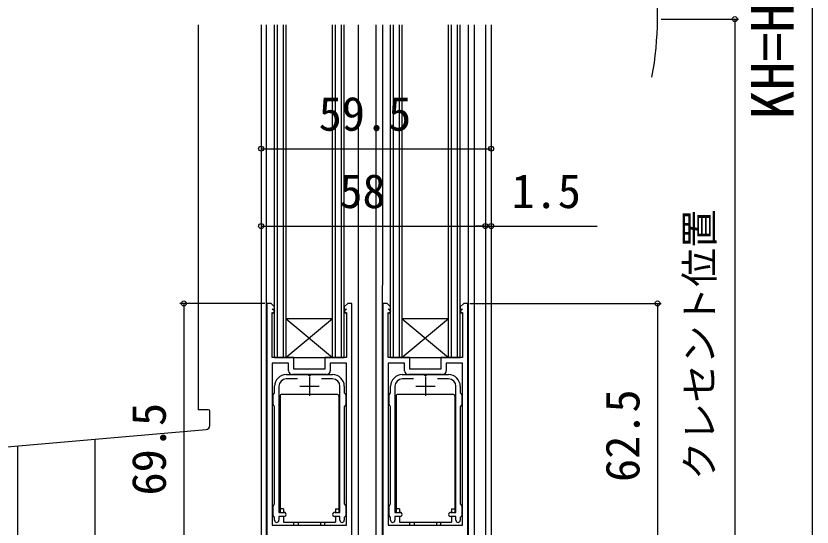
# Model space of a CAD drawing. Units: millimetres, scale not verified. Extents: x -525 to 525, y -780 to 776.
# Drawn here: x -285.7 to -79.8, y 128.8 to 260.9 of the extents above; entities that cross this region are included whole.
import ezdxf
from ezdxf.enums import TextEntityAlignment as Align

# ---------------------------------------------------------------- set-up
doc = ezdxf.new("R2010")
doc.units = ezdxf.units.MM
doc.header["$LTSCALE"] = 4
for name, color, linetype in [('0-2_YKK_11', 7, 'Continuous'), ('0-3_YKK_12', 2, 'Continuous'), ('0-4_YKK_13', 4, 'Continuous'), ('0-6_YKK_D', 6, 'Continuous')]:
    doc.layers.add(name, color=color, linetype=linetype)
doc.styles.add('ＭＳ ゴシック', font='')
doc.styles.get('ＭＳ ゴシック').set_extended_font_data('MS Gothic')

msp = doc.modelspace()

# ---------------------------------------------------------------- linework, layer by layer
at = {"layer": '0-2_YKK_11'}
for p, q in [((-212.913, 167.1), (-215.8, 167.1)), ((-205.4, 168.2), (-214.2, 168.2)), ((-209.8, 167.7), (-209.8, 162.7)), ((-203.8, 167.1), (-206.687, 167.1)), ((-182.913, 167.1), (-185.8, 167.1)), ((-175.4, 168.2), (-184.2, 168.2)), ((-179.8, 167.7), (-179.8, 162.7)), ((-173.8, 167.1), (-176.687, 167.1)), ((-212.3, 165.2), (-207.3, 165.2)), ((-182.3, 165.2), (-177.3, 165.2))]:
    msp.add_line(p, q, dxfattribs=at)
for points in [[(-198.8, 117.1), (-198.8, 186.6), (-199.9, 186.6), (-200.8, 185.7), (-200.8, 185.1), (-200.2, 185.1), (-200.853, 184.635), (-200.447, 184.065), (-200.2, 184.241), (-200.2, 172.6), (-205.8, 172.6), (-205.8, 169.6), (-213.8, 169.6), (-213.8, 172.6), (-219.4, 172.6), (-219.4, 184.241), (-219.153, 184.065), (-218.747, 184.635), (-219.4, 185.1), (-218.8, 185.1), (-218.8, 185.7), (-219.7, 186.6), (-220.8, 186.6), (-220.8, 117.1)], [(-168.8, 117.1), (-168.8, 186.6), (-169.9, 186.6), (-170.8, 185.7), (-170.8, 185.1), (-170.2, 185.1), (-170.853, 184.635), (-170.447, 184.065), (-170.2, 184.241), (-170.2, 172.6), (-175.8, 172.6), (-175.8, 169.6), (-183.8, 169.6), (-183.8, 172.6), (-189.4, 172.6), (-189.4, 184.241), (-189.153, 184.065), (-188.747, 184.635), (-189.4, 185.1), (-188.8, 185.1), (-188.8, 185.7), (-189.7, 186.6), (-190.8, 186.6), (-190.8, 117.1)], [(-219.4, 171.2), (-219.4, 129.3), (-200.2, 129.3), (-200.2, 171.2), (-204.4, 171.2), (-204.4, 169.2)], [(-215.2, 169.2), (-215.2, 171.2), (-219.4, 171.2)], [(-189.4, 171.2), (-189.4, 129.3), (-170.2, 129.3), (-170.2, 171.2), (-174.4, 171.2), (-174.4, 169.2)], [(-185.2, 169.2), (-185.2, 171.2), (-189.4, 171.2)], [(-215.8, 168.2), (-210.258, 168.2), (-210.075, 168.08), (-209.525, 168.08), (-209.342, 168.2), (-203.8, 168.2)], [(-185.8, 168.2), (-180.258, 168.2), (-180.075, 168.08), (-179.525, 168.08), (-179.342, 168.2), (-173.8, 168.2)], [(-218.8, 130.55), (-218.8, 131.234), (-219, 131.517), (-219.2, 131.8), (-219.2, 134.2), (-219, 134.483), (-218.8, 134.766), (-218.8, 159.9), (-219, 160.183), (-219.2, 160.466), (-219.2, 162.934), (-219, 163.217), (-218.8, 163.5), (-218.8, 165.2)], [(-217.7, 165.2), (-217.7, 132.6), (-216.35, 132.6)], [(-203.25, 132.6), (-201.9, 132.6), (-201.9, 165.2)], [(-200.8, 165.2), (-200.8, 163.5), (-200.6, 163.217), (-200.4, 162.934), (-200.4, 160.466), (-200.6, 160.183), (-200.8, 159.9), (-200.8, 134.766), (-200.6, 134.483), (-200.4, 134.2), (-200.4, 131.8), (-200.6, 131.517), (-200.8, 131.234), (-200.8, 130.55)], [(-188.8, 130.55), (-188.8, 131.234), (-189, 131.517), (-189.2, 131.8), (-189.2, 134.2), (-189, 134.483), (-188.8, 134.766), (-188.8, 159.9), (-189, 160.183), (-189.2, 160.466), (-189.2, 162.934), (-189, 163.217), (-188.8, 163.5), (-188.8, 165.2)], [(-187.7, 165.2), (-187.7, 132.6), (-186.35, 132.6)], [(-173.25, 132.6), (-171.9, 132.6), (-171.9, 165.2)], [(-170.8, 165.2), (-170.8, 163.5), (-170.6, 163.217), (-170.4, 162.934), (-170.4, 160.466), (-170.6, 160.183), (-170.8, 159.9), (-170.8, 134.766), (-170.6, 134.483), (-170.4, 134.2), (-170.4, 131.8), (-170.6, 131.517), (-170.8, 131.234), (-170.8, 130.55)], [(-216.35, 131.5), (-217.7, 131.5), (-217.7, 130.55)], [(-201.9, 130.55), (-201.9, 131.5), (-203.25, 131.5)], [(-186.35, 131.5), (-187.7, 131.5), (-187.7, 130.55)], [(-171.9, 130.55), (-171.9, 131.5), (-173.25, 131.5)]]:
    msp.add_lwpolyline(points, dxfattribs=at)
for centre, radius, start, end in [((-214.2, 169.2), 1, 180.00001, 269.99999), ((-205.4, 169.2), 1, 270.00001, 359.99999), ((-184.2, 169.2), 1, 180.00001, 269.99999), ((-175.4, 169.2), 1, 270.00001, 359.99999), ((-215.8, 165.2), 3, 90.00001, 179.99999), ((-215.8, 165.2), 1.9, 90.00001, 179.99999), ((-203.8, 165.2), 3, 0.00001, 89.99999), ((-203.8, 165.2), 1.9, 0.00001, 89.99999), ((-185.8, 165.2), 3, 90.00001, 179.99999), ((-185.8, 165.2), 1.9, 90.00001, 179.99999), ((-173.8, 165.2), 3, 0.00001, 89.99999), ((-173.8, 165.2), 1.9, 0.00001, 89.99999), ((-216.35, 132.05), 0.55, 269.99999, 90.00001), ((-203.25, 132.05), 0.55, 89.99999, 270.00001), ((-186.35, 132.05), 0.55, 269.99999, 90.00001), ((-173.25, 132.05), 0.55, 89.99999, 270.00001), ((-218.25, 130.55), 0.55, 180.00001, 269.99999), ((-218.25, 130.55), 0.55, 270.00001, 359.99999), ((-201.35, 130.55), 0.55, 180.00001, 269.99999), ((-201.35, 130.55), 0.55, 270.00001, 359.99999), ((-188.25, 130.55), 0.55, 180.00001, 269.99999), ((-188.25, 130.55), 0.55, 270.00001, 359.99999), ((-171.35, 130.55), 0.55, 180.00001, 269.99999), ((-171.35, 130.55), 0.55, 270.00001, 359.99999)]:
    msp.add_arc(centre, radius, start, end, dxfattribs=at)
at = {"layer": '0-3_YKK_12'}
for p, q in [((-238.6, 258.6), (-238.6, 159.097)), ((-222.3, 258.6), (-222.3, 119.1)), ((-220.9, 119.1), (-220.9, 258.6)), ((-218.8, 172.6), (-218.8, 258.6)), ((-218.1, 172.6), (-218.1, 258.6)), ((-216.5, 172.6), (-216.5, 258.6)), ((-215.8, 172.6), (-215.8, 258.6)), ((-203.8, 172.6), (-203.8, 258.6)), ((-203.1, 172.6), (-203.1, 258.6)), ((-201.5, 172.6), (-201.5, 258.6)), ((-200.8, 172.6), (-200.8, 258.6)), ((-197.1, 119.1), (-197.1, 258.6)), ((-192.501, 119.1), (-192.501, 258.6)), ((-190.915, 119.1), (-190.86, 258.6)), ((-188.8, 172.6), (-188.8, 258.6)), ((-188.1, 172.6), (-188.1, 258.6)), ((-186.5, 172.6), (-186.5, 258.6)), ((-185.8, 172.6), (-185.8, 258.6)), ((-173.8, 172.6), (-173.8, 258.6)), ((-173.1, 172.6), (-173.1, 258.6)), ((-171.5, 172.6), (-171.5, 258.6)), ((-170.8, 172.6), (-170.8, 258.6)), ((-168.674, 119.1), (-168.674, 258.6)), ((-167.101, 119.1), (-167.101, 258.6)), ((-164.3, 258.6), (-164.3, 115.1)), ((-162.8, 258.6), (-162.8, 115.1)), ((-203.8, 182.6), (-215.8, 172.6)), ((-173.8, 182.6), (-185.8, 172.6)), ((-218.8, 172.6), (-200.8, 172.6)), ((-188.8, 172.6), (-170.8, 172.6)), ((-265.3, 151.499), (-265.3, 110.1)), ((-285.3, 149.749), (-285.3, 110.1))]:
    msp.add_line(p, q, dxfattribs=at)
for points in [[(-203.8, 182.6), (-215.8, 182.6), (-203.8, 172.6)], [(-173.8, 182.6), (-185.8, 182.6), (-173.8, 172.6)]]:
    msp.add_lwpolyline(points, dxfattribs=at)
msp.add_arc((-199.8, 260.1), 80, 349.19308, 10.80692, dxfattribs=at)
at = {"layer": '0-4_YKK_13'}
for p, q in [((-202.7, 163.1), (-216.9, 163.1)), ((-172.7, 163.1), (-186.9, 163.1)), ((-217.4, 162.6), (-217.4, 132.6)), ((-202.2, 162.6), (-202.2, 132.6)), ((-187.4, 162.6), (-187.4, 132.6)), ((-172.2, 162.6), (-172.2, 132.6)), ((-235.9, 159.097), (-238.6, 159.097)), ((-235.6, 155.013), (-235.6, 158.797)), ((-288.974, 149.427), (-236.513, 154.017)), ((-216.55, 133.5), (-217.4, 133.5)), ((-216.55, 133.5), (-216.55, 132.6)), ((-203.05, 133.5), (-202.2, 133.5)), ((-203.05, 133.5), (-203.05, 132.6)), ((-186.55, 133.5), (-187.4, 133.5)), ((-186.55, 133.5), (-186.55, 132.6)), ((-173.05, 133.5), (-172.2, 133.5)), ((-173.05, 133.5), (-173.05, 132.6)), ((-213.8, 129.3), (-213.8, 130.1)), ((-212.628, 129.3), (-212.628, 130.1)), ((-206.972, 130.1), (-206.972, 129.3)), ((-205.8, 129.3), (-205.8, 130.1)), ((-203.05, 131.5), (-203.05, 130.1)), ((-183.8, 129.3), (-183.8, 130.1)), ((-182.628, 129.3), (-182.628, 130.1)), ((-176.972, 130.1), (-176.972, 129.3)), ((-175.8, 129.3), (-175.8, 130.1)), ((-173.05, 131.5), (-173.05, 130.1))]:
    msp.add_line(p, q, dxfattribs=at)
for points in [[(-216.55, 131.5), (-216.55, 130.1), (-203.05, 130.1)], [(-186.55, 131.5), (-186.55, 130.1), (-173.05, 130.1)]]:
    msp.add_lwpolyline(points, dxfattribs=at)
for centre, radius, start, end in [((-216.9, 162.6), 0.5, 90, 180), ((-202.7, 162.6), 0.5, 0, 90), ((-186.9, 162.6), 0.5, 90, 180), ((-172.7, 162.6), 0.5, 0, 90), ((-235.9, 158.797), 0.3, 0, 90), ((-236.6, 155.013), 1, 275, 0)]:
    msp.add_arc(centre, radius, start, end, dxfattribs=at)
at = {"layer": '0-6_YKK_D'}
for p, q in [((-79.8, 419.6), (-79.8, 120.6)), ((-118.8, 260.1), (-98.8, 260.1)), ((-99.8, 260.1), (-99.8, 110.1)), ((-222.3, 226.6), (-162.8, 226.6)), ((-164.3, 206.6), (-162.8, 206.6)), ((-162.8, 206.6), (-135.427, 206.6)), ((-221.3, 186.6), (-243.3, 186.6)), ((-242.3, 186.6), (-242.3, 117.1)), ((-168.3, 186.6), (-118.8, 186.6)), ((-119.8, 186.6), (-119.8, 124.1))]:
    msp.add_line(p, q, dxfattribs=at)
msp.add_lwpolyline([(-222.3, 206.6), (-164.3, 206.6), (-166.85, 206.6)], dxfattribs=at)
for centre in [(-99.8, 260.1), (-222.3, 226.6), (-162.8, 226.6), (-222.3, 206.6), (-164.3, 206.6), (-164.3, 206.6), (-162.8, 206.6), (-242.3, 186.6), (-119.8, 186.6)]:
    msp.add_circle(centre, 0.637, dxfattribs=at)

# ---------------------------------------------------------------- texts
at = {"layer": '0-6_YKK_D', "style": 'ＭＳ ゴシック'}
for s, height, p in [('KH=H', 11, (-81.3, 234.148)), ('クレセント位置', 7.331, (-103.05, 140.924)), ('62.5', 8.798, (-121.8, 140.452)), ('69.5', 8.798, (-244.3, 136.952))]:
    msp.add_text(s, height=height, rotation=90, dxfattribs=at).set_placement(p, align=Align.BOTTOM_LEFT)
for s, p in [('59.5', (-207.414, 228.6)), ('58', (-202.061, 208.6)), ('1.5', (-157.541, 208.6))]:
    msp.add_text(s, height=8.798, dxfattribs=at).set_placement(p, align=Align.BOTTOM_LEFT)

doc.saveas('drawing.dxf')
